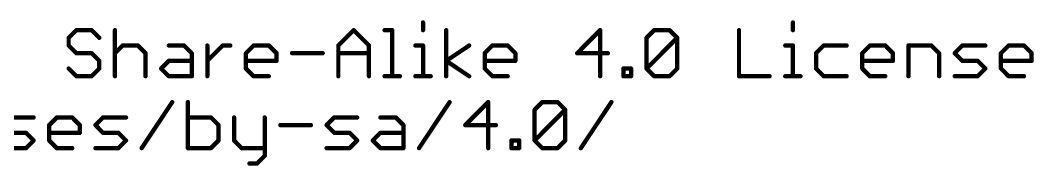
# Model space of a CAD drawing. Extents: x -1 to 106, y -18 to 72.
# Drawn here: x 70.45 to 106.34, y -15.78 to -10.65 of the extents above; entities that cross this region are included whole.
import ezdxf

# ---------------------------------------------------------------- set-up
doc = ezdxf.new("R2010")
doc.units = 0
doc.layers.add('51', color=53, linetype='CONTINUOUS')

msp = doc.modelspace()

# ---------------------------------------------------------------- linework, layer by layer
at = {"layer": '51', "const_width": 0.1524}
for points in [[(84.7175, -10.7256), (84.7175, -10.9968)], [(97.8147, -10.7256), (97.8147, -10.9968)], [(72.4388, -10.9968), (72.1677, -11.268)], [(72.9811, -10.9968), (72.4388, -10.9968)], [(73.2523, -11.268), (72.9811, -10.9968)], [(73.8048, -10.9968), (73.8048, -12.6238)], [(81.7177, -11.5391), (82.2601, -10.9968)], [(82.2601, -10.9968), (82.8024, -11.5391)], [(83.3549, -10.9968), (83.6261, -10.9968)], [(83.6261, -10.9968), (83.6261, -12.6238)], [(85.5378, -12.6238), (85.5378, -10.9968)], [(90.9899, -10.9968), (90.1764, -11.8103)], [(90.9899, -12.6238), (90.9899, -10.9968)], [(92.6321, -11.268), (92.9033, -10.9968)], [(92.9033, -10.9968), (93.4456, -10.9968)], [(93.4456, -10.9968), (93.7168, -11.268)], [(95.9064, -10.9968), (95.9064, -12.6238)], [(72.1677, -11.268), (72.1677, -11.5391)], [(72.1677, -11.5391), (72.4388, -11.8103)], [(73.8048, -11.8103), (74.076, -11.5391)], [(74.076, -11.5391), (74.6183, -11.5391)], [(74.6183, -11.5391), (74.8895, -11.8103)], [(75.7131, -11.5391), (76.2555, -11.5391)], [(76.2555, -11.5391), (76.5266, -11.8103)], [(77.0791, -12.6238), (77.0791, -11.5391)], [(77.0791, -12.0815), (77.6215, -11.5391)], [(77.6215, -11.5391), (77.8926, -11.5391)], [(78.4434, -11.8103), (78.7146, -11.5391)], [(78.7146, -11.5391), (79.2569, -11.5391)], [(79.2569, -11.5391), (79.5281, -11.8103)], [(81.7177, -12.6238), (81.7177, -11.5391)], [(82.8024, -11.5391), (82.8024, -12.6238)], [(84.4463, -11.5391), (84.7175, -11.5391)], [(84.7175, -11.5391), (84.7175, -12.6238)], [(85.5378, -12.0815), (86.3513, -11.5391)], [(86.9021, -11.8103), (87.1732, -11.5391)], [(87.1732, -11.5391), (87.7156, -11.5391)], [(87.7156, -11.5391), (87.9867, -11.8103)], [(92.6321, -12.3526), (92.6321, -11.268)], [(92.6321, -12.3526), (93.7168, -11.268)], [(93.7168, -11.268), (93.7168, -12.3526)], [(97.5436, -11.5391), (97.8147, -11.5391)], [(97.8147, -11.5391), (97.8147, -12.6238)], [(98.9062, -11.5391), (98.635, -11.8103)], [(99.7197, -11.5391), (98.9062, -11.5391)], [(100.2722, -11.8103), (100.5433, -11.5391)], [(100.5433, -11.5391), (101.0857, -11.5391)], [(101.0857, -11.5391), (101.3568, -11.8103)], [(101.9093, -12.6238), (101.9093, -11.5391)], [(101.9093, -11.5391), (102.7228, -11.5391)], [(102.7228, -11.5391), (102.994, -11.8103)], [(103.5465, -11.8103), (103.8176, -11.5391)], [(103.8176, -11.5391), (104.6311, -11.5391)], [(105.1836, -11.8103), (105.4548, -11.5391)], [(105.4548, -11.5391), (105.9971, -11.5391)], [(105.9971, -11.5391), (106.2683, -11.8103)], [(72.4388, -11.8103), (72.9811, -11.8103)], [(72.9811, -11.8103), (73.2523, -12.0815)], [(74.8895, -11.8103), (74.8895, -12.6238)], [(76.5266, -11.8103), (76.5266, -12.6238)], [(78.4434, -12.3526), (78.4434, -11.8103)], [(79.5281, -11.8103), (79.5281, -12.0815)], [(80.0806, -11.8103), (81.1652, -11.8103)], [(81.7177, -11.8103), (82.8024, -11.8103)], [(86.9021, -12.3526), (86.9021, -11.8103)], [(87.9867, -11.8103), (87.9867, -12.0815)], [(90.1764, -11.8103), (91.261, -11.8103)], [(98.635, -11.8103), (98.635, -12.3526)], [(100.2722, -12.3526), (100.2722, -11.8103)], [(101.3568, -11.8103), (101.3568, -12.0815)], [(102.994, -11.8103), (102.994, -12.6238)], [(103.8176, -12.0815), (103.5465, -11.8103)], [(105.1836, -12.3526), (105.1836, -11.8103)], [(106.2683, -11.8103), (106.2683, -12.0815)], [(73.2523, -12.0815), (73.2523, -12.3526)], [(75.442, -12.3526), (75.7131, -12.0815)], [(75.7131, -12.0815), (76.5266, -12.0815)], [(79.5281, -12.0815), (78.4434, -12.0815)], [(86.3513, -12.6238), (85.5378, -12.0815)], [(87.9867, -12.0815), (86.9021, -12.0815)], [(101.3568, -12.0815), (100.2722, -12.0815)], [(104.36, -12.0815), (103.8176, -12.0815)], [(104.6311, -12.3526), (104.36, -12.0815)], [(106.2683, -12.0815), (105.1836, -12.0815)], [(72.4388, -12.6238), (72.1677, -12.3526)], [(72.9811, -12.6238), (72.4388, -12.6238)], [(73.2523, -12.3526), (72.9811, -12.6238)], [(75.7131, -12.6238), (75.442, -12.3526)], [(76.5266, -12.6238), (75.7131, -12.6238)], [(78.7146, -12.6238), (78.4434, -12.3526)], [(79.2569, -12.6238), (78.7146, -12.6238)], [(83.3549, -12.6238), (83.8972, -12.6238)], [(84.4463, -12.6238), (84.9887, -12.6238)], [(87.1732, -12.6238), (86.9021, -12.3526)], [(87.7156, -12.6238), (87.1732, -12.6238)], [(91.8135, -12.6238), (91.8135, -12.3526)], [(91.8135, -12.3526), (92.0847, -12.3526)], [(92.0847, -12.6238), (91.8135, -12.6238)], [(92.0847, -12.3526), (92.0847, -12.6238)], [(92.9033, -12.6238), (92.6321, -12.3526)], [(93.4456, -12.6238), (92.9033, -12.6238)], [(93.7168, -12.3526), (93.4456, -12.6238)], [(95.9064, -12.6238), (96.9911, -12.6238)], [(97.5436, -12.6238), (98.0859, -12.6238)], [(98.635, -12.3526), (98.9062, -12.6238)], [(98.9062, -12.6238), (99.7197, -12.6238)], [(100.5433, -12.6238), (100.2722, -12.3526)], [(101.0857, -12.6238), (100.5433, -12.6238)], [(103.5465, -12.6238), (104.36, -12.6238)], [(104.36, -12.6238), (104.6311, -12.3526)], [(105.4548, -12.6238), (105.1836, -12.3526)], [(105.9971, -12.6238), (105.4548, -12.6238)], [(74.7518, -15.1638), (75.8365, -13.5368)], [(76.389, -13.5368), (76.389, -15.1638)], [(84.5747, -15.1638), (85.6594, -13.5368)], [(87.0254, -13.5368), (86.2119, -14.3503)], [(87.0254, -15.1638), (87.0254, -13.5368)], [(88.6676, -13.808), (88.9388, -13.5368)], [(88.9388, -13.5368), (89.4811, -13.5368)], [(89.4811, -13.5368), (89.7523, -13.808)], [(90.3048, -15.1638), (91.3894, -13.5368)], [(88.6676, -14.8926), (88.6676, -13.808)], [(88.6676, -14.8926), (89.7523, -13.808)], [(89.7523, -13.808), (89.7523, -14.8926)], [(70.1115, -14.0791), (70.925, -14.0791)], [(71.4775, -14.3503), (71.7486, -14.0791)], [(71.4775, -14.8926), (71.4775, -14.3503)], [(71.7486, -14.0791), (72.291, -14.0791)], [(72.291, -14.0791), (72.5621, -14.3503)], [(72.5621, -14.3503), (72.5621, -14.6215)], [(73.1146, -14.3503), (73.3858, -14.0791)], [(73.3858, -14.6215), (73.1146, -14.3503)], [(73.3858, -14.0791), (74.1993, -14.0791)], [(77.2024, -14.0791), (76.389, -14.0791)], [(77.4736, -14.3503), (77.2024, -14.0791)], [(77.4736, -14.8926), (77.4736, -14.3503)], [(78.0261, -14.0791), (78.0261, -14.8926)], [(79.1108, -14.0791), (79.1108, -15.435)], [(79.6633, -14.3503), (80.7479, -14.3503)], [(81.3004, -14.3503), (81.5716, -14.0791)], [(81.5716, -14.6215), (81.3004, -14.3503)], [(81.5716, -14.0791), (82.3851, -14.0791)], [(83.2087, -14.0791), (83.7511, -14.0791)], [(83.7511, -14.0791), (84.0222, -14.3503)], [(84.0222, -14.3503), (84.0222, -15.1638)], [(86.2119, -14.3503), (87.2965, -14.3503)], [(70.6538, -14.6215), (70.1115, -14.6215)], [(70.925, -14.8926), (70.6538, -14.6215)], [(72.5621, -14.6215), (71.4775, -14.6215)], [(73.9281, -14.6215), (73.3858, -14.6215)], [(74.1993, -14.8926), (73.9281, -14.6215)], [(82.1139, -14.6215), (81.5716, -14.6215)], [(82.3851, -14.8926), (82.1139, -14.6215)], [(82.9376, -14.8926), (83.2087, -14.6215)], [(83.2087, -14.6215), (84.0222, -14.6215)], [(70.6538, -15.1638), (70.925, -14.8926)], [(71.7486, -15.1638), (71.4775, -14.8926)], [(73.9281, -15.1638), (74.1993, -14.8926)], [(77.2024, -15.1638), (77.4736, -14.8926)], [(78.0261, -14.8926), (78.2973, -15.1638)], [(82.1139, -15.1638), (82.3851, -14.8926)], [(83.2087, -15.1638), (82.9376, -14.8926)], [(87.849, -15.1638), (87.849, -14.8926)], [(87.849, -14.8926), (88.1202, -14.8926)], [(88.1202, -14.8926), (88.1202, -15.1638)], [(88.9388, -15.1638), (88.6676, -14.8926)], [(89.7523, -14.8926), (89.4811, -15.1638)], [(69.8403, -15.1638), (70.6538, -15.1638)], [(72.291, -15.1638), (71.7486, -15.1638)], [(73.1146, -15.1638), (73.9281, -15.1638)], [(76.389, -15.1638), (77.2024, -15.1638)], [(78.2973, -15.1638), (79.1108, -15.1638)], [(79.1108, -15.435), (78.8396, -15.7061)], [(81.3004, -15.1638), (82.1139, -15.1638)], [(84.0222, -15.1638), (83.2087, -15.1638)], [(88.1202, -15.1638), (87.849, -15.1638)], [(89.4811, -15.1638), (88.9388, -15.1638)], [(78.8396, -15.7061), (78.5684, -15.7061)]]:
    msp.add_lwpolyline(points, dxfattribs=at)
at = {"layer": '51', "const_width": 0.0762}
for points in [[(84.7556, -10.7256, 1), (84.6794, -10.7256)], [(97.8528, -10.7256, 1), (97.7766, -10.7256)], [(72.4388, -10.9587, 1), (72.4388, -11.0349)], [(72.4658, -11.0238, 1), (72.4119, -10.9699)], [(73.0081, -10.9699, 1), (72.9542, -11.0238)], [(72.9811, -11.0349, 1), (72.9811, -10.9587)], [(73.8429, -10.9968, 1), (73.7667, -10.9968)], [(82.287, -10.9699, 1), (82.2331, -11.0238)], [(82.287, -11.0238, 1), (82.2331, -10.9699)], [(83.3549, -10.9587, 1), (83.3549, -11.0349)], [(83.6642, -10.9968, 1), (83.588, -10.9968)], [(83.6261, -11.0349, 1), (83.6261, -10.9587)], [(84.6794, -10.9968, 1), (84.7556, -10.9968)], [(85.5759, -10.9968, 1), (85.4997, -10.9968)], [(91.028, -10.9968, 1), (90.9518, -10.9968)], [(91.0168, -11.0238, 1), (90.9629, -10.9699)], [(92.9033, -10.9587, 1), (92.9033, -11.0349)], [(92.9302, -11.0238, 1), (92.8763, -10.9699)], [(93.4725, -10.9699, 1), (93.4187, -11.0238)], [(93.4456, -11.0349, 1), (93.4456, -10.9587)], [(95.9445, -10.9968, 1), (95.8683, -10.9968)], [(97.7766, -10.9968, 1), (97.8528, -10.9968)], [(72.1407, -11.241, 1), (72.1946, -11.2949)], [(72.1946, -11.5122, 1), (72.1407, -11.5661)], [(72.2058, -11.268, 1), (72.1296, -11.268)], [(73.2254, -11.2949, 1), (73.2793, -11.241)], [(74.076, -11.501, 1), (74.076, -11.5772)], [(74.1029, -11.5661, 1), (74.049, -11.5122)], [(74.6452, -11.5122, 1), (74.5914, -11.5661)], [(74.6183, -11.5772, 1), (74.6183, -11.501)], [(75.7131, -11.501, 1), (75.7131, -11.5772)], [(76.2824, -11.5122, 1), (76.2285, -11.5661)], [(76.2555, -11.5772, 1), (76.2555, -11.501)], [(77.1172, -11.5391, 1), (77.041, -11.5391)], [(77.6215, -11.501, 1), (77.6215, -11.5772)], [(77.6484, -11.5661, 1), (77.5945, -11.5122)], [(77.8926, -11.5772, 1), (77.8926, -11.501)], [(78.7146, -11.501, 1), (78.7146, -11.5772)], [(78.7415, -11.5661, 1), (78.6876, -11.5122)], [(79.2839, -11.5122, 1), (79.23, -11.5661)], [(79.2569, -11.5772, 1), (79.2569, -11.501)], [(81.7558, -11.5391, 1), (81.6796, -11.5391)], [(81.6908, -11.5122, 1), (81.7447, -11.5661)], [(82.8405, -11.5391, 1), (82.7643, -11.5391)], [(82.7754, -11.5661, 1), (82.8293, -11.5122)], [(84.4463, -11.501, 1), (84.4463, -11.5772)], [(84.7556, -11.5391, 1), (84.6794, -11.5391)], [(84.7175, -11.5772, 1), (84.7175, -11.501)], [(86.3724, -11.5708, 1), (86.3301, -11.5074)], [(87.1732, -11.501, 1), (87.1732, -11.5772)], [(87.2002, -11.5661, 1), (87.1463, -11.5122)], [(87.7425, -11.5122, 1), (87.6886, -11.5661)], [(87.7156, -11.5772, 1), (87.7156, -11.501)], [(92.6702, -11.268, 1), (92.594, -11.268)], [(92.6052, -11.241, 1), (92.659, -11.2949)], [(93.7549, -11.268, 1), (93.6787, -11.268)], [(93.7437, -11.2949, 1), (93.6898, -11.241)], [(93.6898, -11.2949, 1), (93.7437, -11.241)], [(97.5436, -11.501, 1), (97.5436, -11.5772)], [(97.8528, -11.5391, 1), (97.7766, -11.5391)], [(97.8147, -11.5772, 1), (97.8147, -11.501)], [(98.9062, -11.501, 1), (98.9062, -11.5772)], [(98.9331, -11.5661, 1), (98.8792, -11.5122)], [(99.7197, -11.5772, 1), (99.7197, -11.501)], [(100.5433, -11.501, 1), (100.5433, -11.5772)], [(100.5703, -11.5661, 1), (100.5164, -11.5122)], [(101.1126, -11.5122, 1), (101.0587, -11.5661)], [(101.0857, -11.5772, 1), (101.0857, -11.501)], [(101.9474, -11.5391, 1), (101.8712, -11.5391)], [(101.9093, -11.501, 1), (101.9093, -11.5772)], [(102.7498, -11.5122, 1), (102.6959, -11.5661)], [(102.7228, -11.5772, 1), (102.7228, -11.501)], [(103.8176, -11.501, 1), (103.8176, -11.5772)], [(103.8446, -11.5661, 1), (103.7907, -11.5122)], [(104.6311, -11.5772, 1), (104.6311, -11.501)], [(105.4548, -11.501, 1), (105.4548, -11.5772)], [(105.4817, -11.5661, 1), (105.4279, -11.5122)], [(106.0241, -11.5122, 1), (105.9702, -11.5661)], [(105.9971, -11.5772, 1), (105.9971, -11.501)], [(72.1296, -11.5391, 1), (72.2058, -11.5391)], [(72.4388, -11.7722, 1), (72.4388, -11.8484)], [(72.4119, -11.8372, 1), (72.4658, -11.7834)], [(73.0081, -11.7834, 1), (72.9542, -11.8372)], [(72.9811, -11.8484, 1), (72.9811, -11.7722)], [(73.7779, -11.7834, 1), (73.8318, -11.8372)], [(74.9276, -11.8103, 1), (74.8514, -11.8103)], [(74.8625, -11.8372, 1), (74.9164, -11.7834)], [(76.5647, -11.8103, 1), (76.4885, -11.8103)], [(76.4997, -11.8372, 1), (76.5536, -11.7834)], [(78.4815, -11.8103, 1), (78.4053, -11.8103)], [(78.4165, -11.7834, 1), (78.4704, -11.8372)], [(79.5662, -11.8103, 1), (79.49, -11.8103)], [(79.5011, -11.8372, 1), (79.555, -11.7834)], [(80.0806, -11.7722, 1), (80.0806, -11.8484)], [(81.1652, -11.8484, 1), (81.1652, -11.7722)], [(81.7177, -11.7722, 1), (81.7177, -11.8484)], [(82.8024, -11.8484, 1), (82.8024, -11.7722)], [(86.9402, -11.8103, 1), (86.864, -11.8103)], [(86.8751, -11.7834, 1), (86.929, -11.8372)], [(88.0248, -11.8103, 1), (87.9486, -11.8103)], [(87.9598, -11.8372, 1), (88.0137, -11.7834)], [(90.1764, -11.7722, 1), (90.1764, -11.8484)], [(90.1494, -11.7834, 1), (90.2033, -11.8372)], [(91.261, -11.8484, 1), (91.261, -11.7722)], [(98.6731, -11.8103, 1), (98.5969, -11.8103)], [(98.6081, -11.7834, 1), (98.662, -11.8372)], [(100.3103, -11.8103, 1), (100.2341, -11.8103)], [(100.2452, -11.7834, 1), (100.2991, -11.8372)], [(101.3949, -11.8103, 1), (101.3187, -11.8103)], [(101.3299, -11.8372, 1), (101.3838, -11.7834)], [(103.0321, -11.8103, 1), (102.9559, -11.8103)], [(102.967, -11.8372, 1), (103.0209, -11.7834)], [(103.5734, -11.7834, 1), (103.5195, -11.8372)], [(103.5195, -11.7834, 1), (103.5734, -11.8372)], [(105.2217, -11.8103, 1), (105.1455, -11.8103)], [(105.1567, -11.7834, 1), (105.2106, -11.8372)], [(106.3064, -11.8103, 1), (106.2302, -11.8103)], [(106.2414, -11.8372, 1), (106.2952, -11.7834)], [(73.2904, -12.0815, 1), (73.2142, -12.0815)], [(73.2254, -12.1084, 1), (73.2793, -12.0545)], [(75.7131, -12.0434, 1), (75.7131, -12.1196)], [(75.7401, -12.1084, 1), (75.6862, -12.0545)], [(76.5266, -12.1196, 1), (76.5266, -12.0434)], [(77.0522, -12.0545, 1), (77.1061, -12.1084)], [(78.4434, -12.0434, 1), (78.4434, -12.1196)], [(79.49, -12.0815, 1), (79.5662, -12.0815)], [(79.5281, -12.1196, 1), (79.5281, -12.0434)], [(85.5589, -12.0498, 1), (85.5166, -12.1132)], [(85.5166, -12.0498, 1), (85.5589, -12.1132)], [(86.9021, -12.0434, 1), (86.9021, -12.1196)], [(87.9486, -12.0815, 1), (88.0248, -12.0815)], [(87.9867, -12.1196, 1), (87.9867, -12.0434)], [(100.2722, -12.0434, 1), (100.2722, -12.1196)], [(101.3187, -12.0815, 1), (101.3949, -12.0815)], [(101.3568, -12.1196, 1), (101.3568, -12.0434)], [(103.8176, -12.0434, 1), (103.8176, -12.1196)], [(103.7907, -12.1084, 1), (103.8446, -12.0545)], [(104.3869, -12.0545, 1), (104.333, -12.1084)], [(104.36, -12.1196, 1), (104.36, -12.0434)], [(105.1836, -12.0434, 1), (105.1836, -12.1196)], [(106.2302, -12.0815, 1), (106.3064, -12.0815)], [(106.2683, -12.1196, 1), (106.2683, -12.0434)], [(72.1946, -12.3257, 1), (72.1407, -12.3796)], [(72.4388, -12.5857, 1), (72.4388, -12.6619)], [(72.4119, -12.6507, 1), (72.4658, -12.5969)], [(72.9542, -12.5969, 1), (73.0081, -12.6507)], [(72.9811, -12.6619, 1), (72.9811, -12.5857)], [(73.2142, -12.3526, 1), (73.2904, -12.3526)], [(73.2793, -12.3796, 1), (73.2254, -12.3257)], [(75.4689, -12.3257, 1), (75.415, -12.3796)], [(75.415, -12.3257, 1), (75.4689, -12.3796)], [(75.7131, -12.5857, 1), (75.7131, -12.6619)], [(75.6862, -12.6507, 1), (75.7401, -12.5969)], [(76.5266, -12.6619, 1), (76.5266, -12.5857)], [(78.4704, -12.3257, 1), (78.4165, -12.3796)], [(78.4053, -12.3526, 1), (78.4815, -12.3526)], [(78.7146, -12.5857, 1), (78.7146, -12.6619)], [(78.6876, -12.6507, 1), (78.7415, -12.5969)], [(79.2569, -12.6619, 1), (79.2569, -12.5857)], [(83.3549, -12.5857, 1), (83.3549, -12.6619)], [(83.8972, -12.6619, 1), (83.8972, -12.5857)], [(84.4463, -12.5857, 1), (84.4463, -12.6619)], [(84.9887, -12.6619, 1), (84.9887, -12.5857)], [(86.3301, -12.6555, 1), (86.3724, -12.5921)], [(86.929, -12.3257, 1), (86.8751, -12.3796)], [(86.864, -12.3526, 1), (86.9402, -12.3526)], [(87.1732, -12.5857, 1), (87.1732, -12.6619)], [(87.1463, -12.6507, 1), (87.2002, -12.5969)], [(87.7156, -12.6619, 1), (87.7156, -12.5857)], [(91.8516, -12.3526, 1), (91.7754, -12.3526)], [(91.8135, -12.3145, 1), (91.8135, -12.3907)], [(91.8135, -12.5857, 1), (91.8135, -12.6619)], [(92.1228, -12.3526, 1), (92.0466, -12.3526)], [(92.0847, -12.3907, 1), (92.0847, -12.3145)], [(92.0847, -12.6619, 1), (92.0847, -12.5857)], [(92.659, -12.3257, 1), (92.6052, -12.3796)], [(92.6052, -12.3257, 1), (92.659, -12.3796)], [(92.594, -12.3526, 1), (92.6702, -12.3526)], [(92.9033, -12.5857, 1), (92.9033, -12.6619)], [(92.8763, -12.6507, 1), (92.9302, -12.5969)], [(93.4187, -12.5969, 1), (93.4725, -12.6507)], [(93.4456, -12.6619, 1), (93.4456, -12.5857)], [(93.6787, -12.3526, 1), (93.7549, -12.3526)], [(93.7437, -12.3796, 1), (93.6898, -12.3257)], [(95.9064, -12.5857, 1), (95.9064, -12.6619)], [(96.9911, -12.6619, 1), (96.9911, -12.5857)], [(97.5436, -12.5857, 1), (97.5436, -12.6619)], [(98.0859, -12.6619, 1), (98.0859, -12.5857)], [(98.662, -12.3257, 1), (98.6081, -12.3796)], [(98.5969, -12.3526, 1), (98.6731, -12.3526)], [(98.9062, -12.5857, 1), (98.9062, -12.6619)], [(98.8792, -12.6507, 1), (98.9331, -12.5969)], [(99.7197, -12.6619, 1), (99.7197, -12.5857)], [(100.2991, -12.3257, 1), (100.2452, -12.3796)], [(100.2341, -12.3526, 1), (100.3103, -12.3526)], [(100.5433, -12.5857, 1), (100.5433, -12.6619)], [(100.5164, -12.6507, 1), (100.5703, -12.5969)], [(101.0857, -12.6619, 1), (101.0857, -12.5857)], [(103.5465, -12.5857, 1), (103.5465, -12.6619)], [(104.333, -12.5969, 1), (104.3869, -12.6507)], [(104.36, -12.6619, 1), (104.36, -12.5857)], [(104.6581, -12.3796, 1), (104.6042, -12.3257)], [(104.6042, -12.3796, 1), (104.6581, -12.3257)], [(105.2106, -12.3257, 1), (105.1567, -12.3796)], [(105.1455, -12.3526, 1), (105.2217, -12.3526)], [(105.4548, -12.5857, 1), (105.4548, -12.6619)], [(105.4279, -12.6507, 1), (105.4817, -12.5969)], [(105.9971, -12.6619, 1), (105.9971, -12.5857)], [(73.7667, -12.6238, 1), (73.8429, -12.6238)], [(74.8514, -12.6238, 1), (74.9276, -12.6238)], [(76.4885, -12.6238, 1), (76.5647, -12.6238)], [(77.041, -12.6238, 1), (77.1172, -12.6238)], [(81.6796, -12.6238, 1), (81.7558, -12.6238)], [(82.7643, -12.6238, 1), (82.8405, -12.6238)], [(83.588, -12.6238, 1), (83.6642, -12.6238)], [(84.6794, -12.6238, 1), (84.7556, -12.6238)], [(85.4997, -12.6238, 1), (85.5759, -12.6238)], [(90.9518, -12.6238, 1), (91.028, -12.6238)], [(91.7754, -12.6238, 1), (91.8516, -12.6238)], [(92.0466, -12.6238, 1), (92.1228, -12.6238)], [(95.8683, -12.6238, 1), (95.9445, -12.6238)], [(97.7766, -12.6238, 1), (97.8528, -12.6238)], [(101.8712, -12.6238, 1), (101.9474, -12.6238)], [(102.9559, -12.6238, 1), (103.0321, -12.6238)], [(75.8682, -13.5579, 1), (75.8048, -13.5157)], [(76.4271, -13.5368, 1), (76.3509, -13.5368)], [(85.6911, -13.5579, 1), (85.6277, -13.5157)], [(87.0635, -13.5368, 1), (86.9873, -13.5368)], [(87.0523, -13.5638, 1), (86.9984, -13.5099)], [(88.9388, -13.4987, 1), (88.9388, -13.5749)], [(88.9657, -13.5638, 1), (88.9118, -13.5099)], [(89.5081, -13.5099, 1), (89.4542, -13.5638)], [(89.4811, -13.5749, 1), (89.4811, -13.4987)], [(91.4211, -13.5579, 1), (91.3577, -13.5157)], [(88.7057, -13.808, 1), (88.6295, -13.808)], [(88.6407, -13.781, 1), (88.6946, -13.8349)], [(89.7904, -13.808, 1), (89.7142, -13.808)], [(89.7792, -13.8349, 1), (89.7253, -13.781)], [(89.7253, -13.8349, 1), (89.7792, -13.781)], [(70.925, -14.1172, 1), (70.925, -14.041)], [(71.5156, -14.3503, 1), (71.4394, -14.3503)], [(71.4505, -14.3234, 1), (71.5044, -14.3772)], [(71.7486, -14.041, 1), (71.7486, -14.1172)], [(71.7756, -14.1061, 1), (71.7217, -14.0522)], [(72.3179, -14.0522, 1), (72.264, -14.1061)], [(72.291, -14.1172, 1), (72.291, -14.041)], [(72.6002, -14.3503, 1), (72.524, -14.3503)], [(72.5352, -14.3772, 1), (72.5891, -14.3234)], [(73.1416, -14.3234, 1), (73.0877, -14.3772)], [(73.0877, -14.3234, 1), (73.1416, -14.3772)], [(73.3858, -14.041, 1), (73.3858, -14.1172)], [(73.4127, -14.1061, 1), (73.3589, -14.0522)], [(74.1993, -14.1172, 1), (74.1993, -14.041)], [(76.389, -14.041, 1), (76.389, -14.1172)], [(77.2294, -14.0522, 1), (77.1755, -14.1061)], [(77.2024, -14.1172, 1), (77.2024, -14.041)], [(77.5117, -14.3503, 1), (77.4355, -14.3503)], [(77.4467, -14.3772, 1), (77.5006, -14.3234)], [(78.0642, -14.0791, 1), (77.988, -14.0791)], [(79.1489, -14.0791, 1), (79.0727, -14.0791)], [(79.6633, -14.3122, 1), (79.6633, -14.3884)], [(80.7479, -14.3884, 1), (80.7479, -14.3122)], [(81.3274, -14.3234, 1), (81.2735, -14.3772)], [(81.2735, -14.3234, 1), (81.3274, -14.3772)], [(81.5716, -14.041, 1), (81.5716, -14.1172)], [(81.5985, -14.1061, 1), (81.5446, -14.0522)], [(82.3851, -14.1172, 1), (82.3851, -14.041)], [(83.2087, -14.041, 1), (83.2087, -14.1172)], [(83.778, -14.0522, 1), (83.7241, -14.1061)], [(83.7511, -14.1172, 1), (83.7511, -14.041)], [(84.0603, -14.3503, 1), (83.9841, -14.3503)], [(83.9953, -14.3772, 1), (84.0492, -14.3234)], [(86.2119, -14.3122, 1), (86.2119, -14.3884)], [(86.1849, -14.3234, 1), (86.2388, -14.3772)], [(87.2965, -14.3884, 1), (87.2965, -14.3122)], [(70.6808, -14.5945, 1), (70.6269, -14.6484)], [(70.6538, -14.6596, 1), (70.6538, -14.5834)], [(71.4775, -14.5834, 1), (71.4775, -14.6596)], [(72.524, -14.6215, 1), (72.6002, -14.6215)], [(72.5621, -14.6596, 1), (72.5621, -14.5834)], [(73.3858, -14.5834, 1), (73.3858, -14.6596)], [(73.3589, -14.6484, 1), (73.4127, -14.5945)], [(73.9551, -14.5945, 1), (73.9012, -14.6484)], [(73.9281, -14.6596, 1), (73.9281, -14.5834)], [(81.5716, -14.5834, 1), (81.5716, -14.6596)], [(81.5446, -14.6484, 1), (81.5985, -14.5945)], [(82.1409, -14.5945, 1), (82.087, -14.6484)], [(82.1139, -14.6596, 1), (82.1139, -14.5834)], [(83.2087, -14.5834, 1), (83.2087, -14.6596)], [(83.2357, -14.6484, 1), (83.1818, -14.5945)], [(84.0222, -14.6596, 1), (84.0222, -14.5834)], [(70.9519, -14.9196, 1), (70.898, -14.8657)], [(70.898, -14.9196, 1), (70.9519, -14.8657)], [(71.5044, -14.8657, 1), (71.4505, -14.9196)], [(71.4394, -14.8926, 1), (71.5156, -14.8926)], [(74.2262, -14.9196, 1), (74.1724, -14.8657)], [(74.1724, -14.9196, 1), (74.2262, -14.8657)], [(77.4355, -14.8926, 1), (77.5117, -14.8926)], [(77.5005, -14.9196, 1), (77.4467, -14.8657)], [(78.053, -14.8657, 1), (77.9992, -14.9196)], [(77.988, -14.8926, 1), (78.0642, -14.8926)], [(82.412, -14.9196, 1), (82.3581, -14.8657)], [(82.3581, -14.9196, 1), (82.412, -14.8657)], [(82.9645, -14.8657, 1), (82.9106, -14.9196)], [(82.9106, -14.8657, 1), (82.9645, -14.9196)], [(87.8871, -14.8926, 1), (87.8109, -14.8926)], [(87.849, -14.8545, 1), (87.849, -14.9307)], [(88.1583, -14.8926, 1), (88.0821, -14.8926)], [(88.1202, -14.9307, 1), (88.1202, -14.8545)], [(88.6946, -14.8657, 1), (88.6407, -14.9196)], [(88.6407, -14.8657, 1), (88.6946, -14.9196)], [(88.6295, -14.8926, 1), (88.7057, -14.8926)], [(89.7142, -14.8926, 1), (89.7904, -14.8926)], [(89.7792, -14.9196, 1), (89.7253, -14.8657)], [(70.6269, -15.1369, 1), (70.6808, -15.1907)], [(70.6538, -15.2019, 1), (70.6538, -15.1257)], [(71.7486, -15.1257, 1), (71.7486, -15.2019)], [(71.7217, -15.1907, 1), (71.7756, -15.1369)], [(72.291, -15.2019, 1), (72.291, -15.1257)], [(73.1146, -15.1257, 1), (73.1146, -15.2019)], [(73.9012, -15.1369, 1), (73.9551, -15.1907)], [(73.9281, -15.2019, 1), (73.9281, -15.1257)], [(74.7201, -15.1427, 1), (74.7835, -15.1849)], [(76.389, -15.1257, 1), (76.389, -15.2019)], [(76.3509, -15.1638, 1), (76.4271, -15.1638)], [(77.1755, -15.1369, 1), (77.2294, -15.1907)], [(77.2024, -15.2019, 1), (77.2024, -15.1257)], [(78.2973, -15.1257, 1), (78.2973, -15.2019)], [(78.2703, -15.1907, 1), (78.3242, -15.1369)], [(79.0727, -15.435, 1), (79.1489, -15.435)], [(79.1377, -15.4619, 1), (79.0838, -15.408)], [(79.1108, -15.2019, 1), (79.1108, -15.1257)], [(81.3004, -15.1257, 1), (81.3004, -15.2019)], [(82.087, -15.1369, 1), (82.1409, -15.1907)], [(82.1139, -15.2019, 1), (82.1139, -15.1257)], [(83.2087, -15.1257, 1), (83.2087, -15.2019)], [(83.1818, -15.1907, 1), (83.2357, -15.1369)], [(83.9841, -15.1638, 1), (84.0603, -15.1638)], [(84.0222, -15.2019, 1), (84.0222, -15.1257)], [(84.543, -15.1427, 1), (84.6064, -15.1849)], [(86.9873, -15.1638, 1), (87.0635, -15.1638)], [(87.849, -15.1257, 1), (87.849, -15.2019)], [(87.8109, -15.1638, 1), (87.8871, -15.1638)], [(88.0821, -15.1638, 1), (88.1583, -15.1638)], [(88.1202, -15.2019, 1), (88.1202, -15.1257)], [(88.9388, -15.1257, 1), (88.9388, -15.2019)], [(88.9118, -15.1907, 1), (88.9657, -15.1369)], [(89.4542, -15.1369, 1), (89.5081, -15.1907)], [(89.4811, -15.2019, 1), (89.4811, -15.1257)], [(90.2731, -15.1427, 1), (90.3365, -15.1849)], [(78.5684, -15.668, 1), (78.5684, -15.7442)], [(78.8127, -15.6792, 1), (78.8665, -15.7331)], [(78.8396, -15.7442, 1), (78.8396, -15.668)]]:
    msp.add_lwpolyline(points, format="xyb", dxfattribs=at)

doc.saveas('drawing.dxf')
